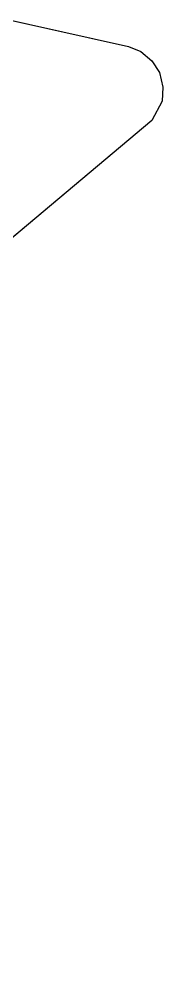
# Model space of a CAD drawing. Header units: metres. Extents: x 357879 to 358234, y 2285120 to 2285465.
# Drawn here: x 358043.5 to 358065.6, y 2285119.7 to 2285266.8 of the extents above; entities that cross this region are included whole.
import ezdxf

# ---------------------------------------------------------------- set-up
doc = ezdxf.new("R2010")
doc.units = ezdxf.units.M
doc.layers.add('AREA-VERDE', color=3, linetype='Continuous')
doc.layers.add('POLIGONO', color=5, linetype='Continuous')

msp = doc.modelspace()

# ---------------------------------------------------------------- linework, layer by layer
at = {"layer": 'AREA-VERDE'}
msp.add_lwpolyline([(357953.21, 2285286.48), (358060.31, 2285262.57), (358060.31, 2285262.57), (358060.31, 2285262.57), (358060.31, 2285262.57), (358060.31, 2285262.57), (358060.31, 2285262.57), (358060.31, 2285262.57), (358060.31, 2285262.57), (358060.31, 2285262.57), (358060.31, 2285262.57), (358060.31, 2285262.57), (358060.31, 2285262.57), (358060.31, 2285262.57), (358060.31, 2285262.57), (358060.31, 2285262.57), (358060.31, 2285262.57), (358060.31, 2285262.56), (358060.31, 2285262.56), (358060.31, 2285262.56), (358060.31, 2285262.56), (358060.31, 2285262.56), (358060.31, 2285262.56), (358060.31, 2285262.56), (358060.31, 2285262.56), (358060.31, 2285262.56), (358060.31, 2285262.56), (358060.31, 2285262.56), (358060.31, 2285262.56), (358060.31, 2285262.56), (358060.31, 2285262.56), (358060.31, 2285262.56), (358060.31, 2285262.56), (358060.31, 2285262.56), (358060.31, 2285262.56), (358060.31, 2285262.56), (358060.31, 2285262.56), (358060.31, 2285262.56), (358060.31, 2285262.56), (358060.31, 2285262.56), (358060.31, 2285262.56), (358060.31, 2285262.56), (358060.31, 2285262.56), (358060.31, 2285262.56), (358060.31, 2285262.56), (358060.31, 2285262.56), (358060.31, 2285262.56), (358060.31, 2285262.56), (358060.31, 2285262.56), (358062.26, 2285261.78), (358062.26, 2285261.78), (358062.26, 2285261.78), (358062.26, 2285261.78), (358062.26, 2285261.78), (358062.26, 2285261.78), (358062.26, 2285261.78), (358062.26, 2285261.78), (358062.26, 2285261.78), (358062.26, 2285261.78), (358062.26, 2285261.78), (358062.26, 2285261.78), (358062.26, 2285261.78), (358062.26, 2285261.78), (358062.26, 2285261.78), (358062.26, 2285261.78), (358062.26, 2285261.77), (358062.26, 2285261.77), (358062.26, 2285261.77), (358062.26, 2285261.77), (358062.26, 2285261.77), (358062.26, 2285261.77), (358062.26, 2285261.77), (358062.26, 2285261.77), (358062.26, 2285261.77), (358062.26, 2285261.77), (358062.26, 2285261.77), (358062.26, 2285261.77), (358062.26, 2285261.77), (358062.26, 2285261.77), (358062.26, 2285261.77), (358062.26, 2285261.77), (358062.26, 2285261.77), (358062.26, 2285261.77), (358062.26, 2285261.77), (358062.26, 2285261.77), (358062.26, 2285261.77), (358062.26, 2285261.77), (358062.26, 2285261.77), (358062.26, 2285261.77), (358062.26, 2285261.77), (358062.26, 2285261.77), (358062.26, 2285261.77), (358062.26, 2285261.77), (358062.26, 2285261.77), (358062.26, 2285261.77), (358062.26, 2285261.77), (358062.26, 2285261.77), (358062.26, 2285261.77), (358062.26, 2285261.77), (358062.26, 2285261.77), (358062.26, 2285261.77), (358062.26, 2285261.77), (358062.26, 2285261.77), (358062.26, 2285261.77), (358062.26, 2285261.77), (358062.26, 2285261.77), (358062.26, 2285261.77), (358062.26, 2285261.77), (358062.26, 2285261.77), (358062.26, 2285261.77), (358062.26, 2285261.77), (358062.26, 2285261.77), (358062.26, 2285261.77), (358063.93, 2285260.34), (358063.93, 2285260.34), (358063.93, 2285260.34), (358063.93, 2285260.34), (358063.93, 2285260.34), (358063.93, 2285260.34), (358063.93, 2285260.34), (358063.93, 2285260.34), (358063.93, 2285260.34), (358063.93, 2285260.34), (358063.93, 2285260.34), (358063.93, 2285260.34), (358063.93, 2285260.34), (358063.93, 2285260.34), (358063.93, 2285260.34), (358063.93, 2285260.34), (358063.93, 2285260.34), (358063.93, 2285260.34), (358063.93, 2285260.34), (358063.93, 2285260.34), (358063.93, 2285260.34), (358063.93, 2285260.34), (358063.93, 2285260.34), (358063.93, 2285260.34), (358063.93, 2285260.34), (358063.93, 2285260.34), (358063.93, 2285260.34), (358063.93, 2285260.34), (358063.93, 2285260.34), (358063.93, 2285260.34), (358063.93, 2285260.34), (358063.93, 2285260.34), (358063.93, 2285260.34), (358063.93, 2285260.34), (358063.93, 2285260.34), (358063.93, 2285260.34), (358063.93, 2285260.34), (358063.93, 2285260.34), (358063.93, 2285260.34), (358063.93, 2285260.34), (358063.93, 2285260.34), (358063.93, 2285260.34), (358063.93, 2285260.34), (358063.93, 2285260.34), (358063.93, 2285260.34), (358063.93, 2285260.34), (358063.93, 2285260.34), (358063.93, 2285260.34), (358063.93, 2285260.34), (358063.93, 2285260.34), (358063.93, 2285260.34), (358063.93, 2285260.34), (358063.93, 2285260.34), (358063.93, 2285260.34), (358063.93, 2285260.34), (358063.93, 2285260.34), (358063.93, 2285260.34), (358063.93, 2285260.34), (358063.93, 2285260.34), (358063.93, 2285260.34), (358063.93, 2285260.34), (358063.93, 2285260.34), (358063.93, 2285260.34), (358063.93, 2285260.34), (358065.12, 2285258.56), (358065.12, 2285258.56), (358065.12, 2285258.56), (358065.12, 2285258.56), (358065.12, 2285258.56), (358065.12, 2285258.56), (358065.12, 2285258.56), (358065.12, 2285258.56), (358065.12, 2285258.56), (358065.12, 2285258.56), (358065.12, 2285258.56), (358065.12, 2285258.56), (358065.12, 2285258.56), (358065.12, 2285258.56), (358065.12, 2285258.56), (358065.12, 2285258.56), (358065.12, 2285258.56), (358065.12, 2285258.56), (358065.12, 2285258.56), (358065.12, 2285258.56), (358065.12, 2285258.56), (358065.12, 2285258.56), (358065.12, 2285258.56), (358065.12, 2285258.56), (358065.12, 2285258.56), (358065.12, 2285258.56), (358065.12, 2285258.56), (358065.12, 2285258.56), (358065.12, 2285258.56), (358065.12, 2285258.56), (358065.12, 2285258.56), (358065.12, 2285258.56), (358065.12, 2285258.56), (358065.12, 2285258.56), (358065.12, 2285258.56), (358065.12, 2285258.56), (358065.12, 2285258.56), (358065.12, 2285258.56), (358065.12, 2285258.56), (358065.12, 2285258.56), (358065.12, 2285258.56), (358065.12, 2285258.56), (358065.12, 2285258.56), (358065.12, 2285258.56), (358065.12, 2285258.56), (358065.12, 2285258.56), (358065.12, 2285258.56), (358065.12, 2285258.56), (358065.12, 2285258.56), (358065.12, 2285258.56), (358065.12, 2285258.56), (358065.12, 2285258.56), (358065.12, 2285258.56), (358065.12, 2285258.56), (358065.12, 2285258.55), (358065.12, 2285258.55), (358065.12, 2285258.55), (358065.12, 2285258.55), (358065.12, 2285258.55), (358065.12, 2285258.55), (358065.12, 2285258.55), (358065.12, 2285258.55), (358065.12, 2285258.55), (358065.12, 2285258.55), (358065.12, 2285258.55), (358065.12, 2285258.55), (358065.12, 2285258.55), (358065.12, 2285258.55), (358065.12, 2285258.55), (358065.12, 2285258.55), (358065.12, 2285258.55), (358065.12, 2285258.55), (358065.12, 2285258.55), (358065.12, 2285258.55), (358065.12, 2285258.55), (358065.12, 2285258.55), (358065.12, 2285258.55), (358065.12, 2285258.55), (358065.12, 2285258.55), (358065.12, 2285258.55), (358065.64, 2285256.29), (358065.64, 2285256.29), (358065.64, 2285256.29), (358065.64, 2285256.29), (358065.64, 2285256.29), (358065.64, 2285256.29), (358065.64, 2285256.29), (358065.64, 2285256.29), (358065.64, 2285256.29), (358065.64, 2285256.29), (358065.64, 2285256.29), (358065.64, 2285256.29), (358065.64, 2285256.29), (358065.64, 2285256.29), (358065.64, 2285256.29), (358065.64, 2285256.29), (358065.64, 2285256.29), (358065.64, 2285256.29), (358065.64, 2285256.29), (358065.64, 2285256.29), (358065.64, 2285256.29), (358065.64, 2285256.29), (358065.64, 2285256.29), (358065.64, 2285256.29), (358065.64, 2285256.29), (358065.64, 2285256.29), (358065.64, 2285256.29), (358065.64, 2285256.29), (358065.64, 2285256.29), (358065.64, 2285256.29), (358065.64, 2285256.29), (358065.64, 2285256.29), (358065.64, 2285256.29), (358065.64, 2285256.29), (358065.64, 2285256.29), (358065.64, 2285256.29), (358065.64, 2285256.29), (358065.64, 2285256.29), (358065.64, 2285256.29), (358065.64, 2285256.29), (358065.64, 2285256.29), (358065.64, 2285256.29), (358065.64, 2285256.29), (358065.64, 2285256.29), (358065.64, 2285256.29), (358065.64, 2285256.29), (358065.64, 2285256.29), (358065.64, 2285256.29), (358065.64, 2285256.29), (358065.64, 2285256.29), (358065.64, 2285256.29), (358065.64, 2285256.29), (358065.64, 2285256.29), (358065.64, 2285256.29), (358065.64, 2285256.29), (358065.64, 2285256.29), (358065.64, 2285256.29), (358065.64, 2285256.29), (358065.64, 2285256.29), (358065.64, 2285256.29), (358065.64, 2285256.29), (358065.64, 2285256.29), (358065.64, 2285256.29), (358065.64, 2285256.29), (358065.51, 2285254.15), (358065.51, 2285254.15), (358065.51, 2285254.15), (358065.51, 2285254.15), (358065.51, 2285254.15), (358065.51, 2285254.15), (358065.51, 2285254.15), (358065.51, 2285254.15), (358065.51, 2285254.15), (358065.51, 2285254.15), (358065.51, 2285254.15), (358065.51, 2285254.15), (358065.51, 2285254.15), (358065.51, 2285254.15), (358065.51, 2285254.15), (358065.51, 2285254.15), (358065.51, 2285254.15), (358065.51, 2285254.15), (358065.51, 2285254.15), (358065.51, 2285254.15), (358065.51, 2285254.15), (358065.51, 2285254.15), (358065.51, 2285254.15), (358065.51, 2285254.15), (358065.51, 2285254.15), (358065.51, 2285254.15), (358065.51, 2285254.15), (358065.51, 2285254.15), (358065.51, 2285254.15), (358065.51, 2285254.15), (358065.51, 2285254.15), (358065.51, 2285254.15), (358065.51, 2285254.15), (358065.51, 2285254.15), (358065.51, 2285254.15), (358065.51, 2285254.15), (358065.51, 2285254.15), (358065.51, 2285254.15), (358065.51, 2285254.14), (358065.51, 2285254.14), (358065.51, 2285254.14), (358065.51, 2285254.14), (358065.51, 2285254.14), (358065.51, 2285254.14), (358065.51, 2285254.14), (358065.51, 2285254.14), (358065.51, 2285254.14), (358065.51, 2285254.14), (358065.51, 2285254.14), (358065.51, 2285254.14), (358065.51, 2285254.14), (358065.51, 2285254.14), (358065.51, 2285254.14), (358065.51, 2285254.14), (358065.51, 2285254.14), (358065.51, 2285254.14), (358065.51, 2285254.14), (358065.51, 2285254.14), (358065.51, 2285254.14), (358065.51, 2285254.14), (358065.51, 2285254.14), (358065.51, 2285254.14), (358065.51, 2285254.14), (358065.51, 2285254.14), (358065.51, 2285254.14), (358065.51, 2285254.14), (358065.51, 2285254.14), (358065.51, 2285254.14), (358065.51, 2285254.14), (358065.51, 2285254.14), (358065.51, 2285254.14), (358065.51, 2285254.14), (358065.51, 2285254.14), (358065.51, 2285254.14), (358065.51, 2285254.14), (358065.51, 2285254.14), (358065.51, 2285254.14), (358065.51, 2285254.14), (358065.51, 2285254.14), (358065.51, 2285254.14), (358063.95, 2285251.17), (358063.95, 2285251.17), (358063.95, 2285251.17), (358063.95, 2285251.17), (358063.95, 2285251.17), (358063.95, 2285251.17), (358063.95, 2285251.17), (358063.95, 2285251.17), (358063.95, 2285251.17), (358063.95, 2285251.17), (358063.95, 2285251.17), (358063.95, 2285251.17), (358063.95, 2285251.17), (358063.95, 2285251.17), (358063.95, 2285251.17), (358063.95, 2285251.17), (358063.95, 2285251.17), (358063.95, 2285251.17), (358063.95, 2285251.17), (358063.95, 2285251.17), (358063.95, 2285251.17), (358063.95, 2285251.17), (358063.95, 2285251.17), (358063.95, 2285251.17), (358063.95, 2285251.17), (358063.95, 2285251.17), (358063.95, 2285251.17), (358063.95, 2285251.17), (358063.95, 2285251.17), (358063.95, 2285251.17), (358063.95, 2285251.17), (358063.95, 2285251.17), (358063.95, 2285251.17), (358063.95, 2285251.17), (358063.95, 2285251.17), (358063.95, 2285251.17), (358063.95, 2285251.17), (358063.95, 2285251.17), (358063.95, 2285251.17), (358063.94, 2285251.17), (358063.94, 2285251.17), (358063.94, 2285251.16), (358063.94, 2285251.16), (358063.94, 2285251.16), (358063.94, 2285251.16), (358063.94, 2285251.16), (358063.94, 2285251.16), (358063.94, 2285251.16), (358063.94, 2285251.16), (358063.94, 2285251.16), (358063.94, 2285251.16), (358063.94, 2285251.16), (358063.94, 2285251.16), (358063.94, 2285251.16), (358063.94, 2285251.16), (358063.94, 2285251.16), (358063.94, 2285251.16), (358063.94, 2285251.16), (358063.94, 2285251.16), (358063.94, 2285251.16), (358063.94, 2285251.16), (358063.94, 2285251.16), (358063.94, 2285251.16), (358063.94, 2285251.16), (358063.94, 2285251.16), (358063.94, 2285251.16), (358063.94, 2285251.16), (358063.94, 2285251.16), (358063.94, 2285251.16), (358063.94, 2285251.16), (358063.94, 2285251.16), (358063.94, 2285251.16), (358063.94, 2285251.16), (358063.94, 2285251.16), (358063.94, 2285251.16), (358063.94, 2285251.16), (358063.94, 2285251.16), (358063.94, 2285251.16), (358063.94, 2285251.16), (358063.94, 2285251.16), (357974.86, 2285176.42)], dxfattribs=at)
at = {"layer": 'POLIGONO'}
msp.add_lwpolyline([(357879.27, 2285124.57), (357941.62, 2285289.07), (358060.31, 2285262.56), (358062.26, 2285261.77), (358063.93, 2285260.34), (358065.12, 2285258.56), (358065.64, 2285256.29), (358065.51, 2285254.14), (358063.95, 2285251.16), (357910.51, 2285122.42), (357905.46, 2285119.92), (357901.33, 2285119.68), (357879.27, 2285124.57)], close=True, dxfattribs=at)

doc.saveas('drawing.dxf')
